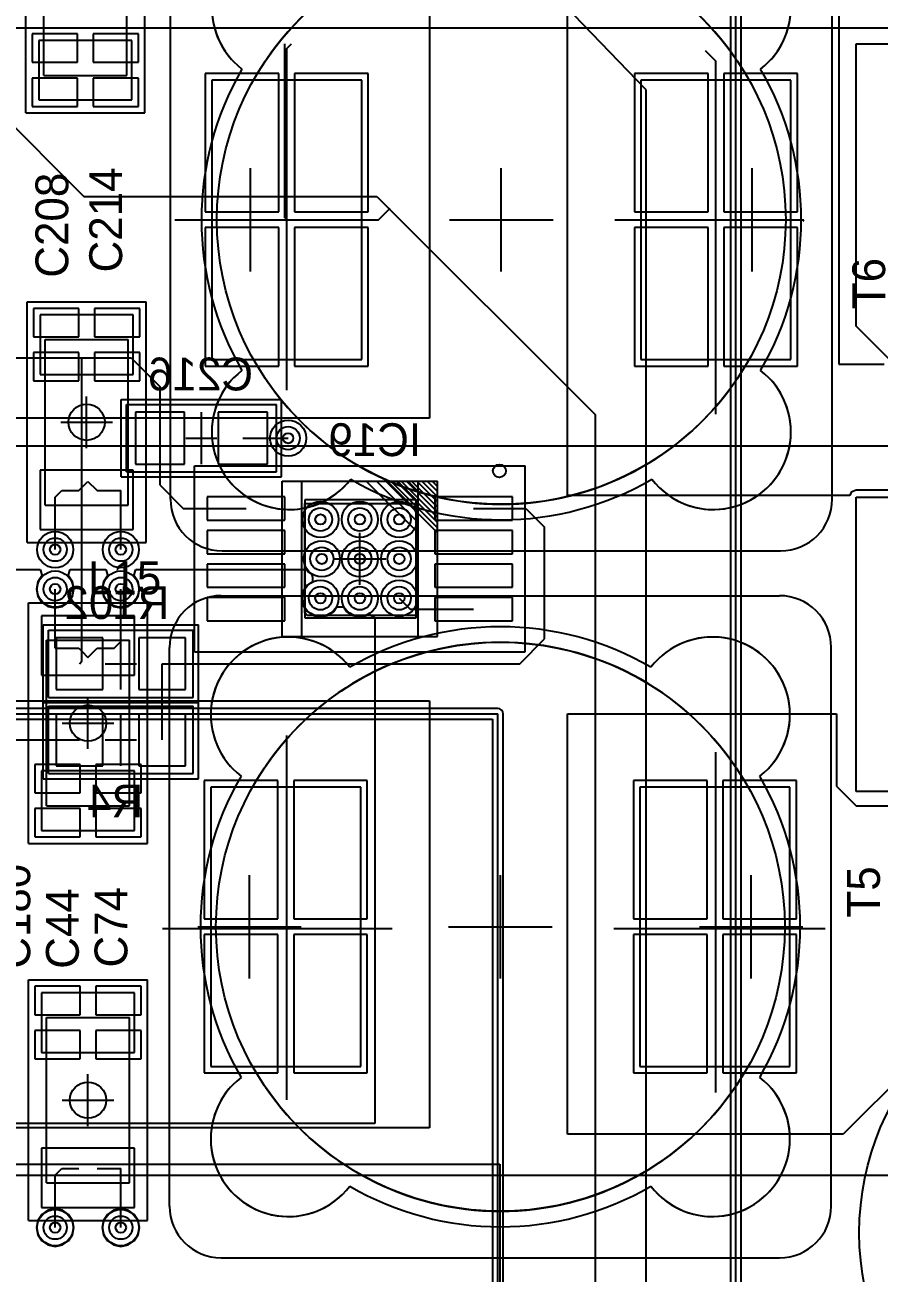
# Model space of a CAD drawing. Extents: x 28 to 300, y 18 to 330.
# Drawn here: x 216.16 to 232.68, y 128.86 to 152.99 of the extents above; entities that cross this region are included whole.
import ezdxf

# ---------------------------------------------------------------- set-up
doc = ezdxf.new("R2010")
doc.units = 0
for name, color, linetype in [('BOTTOMLAYER', 5, 'CONTINUOUS'), ('BOTTOMOVERLAY', 54, 'CONTINUOUS'), ('BOTTOMPASTE', 16, 'CONTINUOUS'), ('BOTTOMSOLDER', 6, 'CONTINUOUS'), ('DRILLDRAWING', 1, 'CONTINUOUS'), ('INTERNALPLANE1', 76, 'CONTINUOUS'), ('MECHANICAL14', 56, 'CONTINUOUS'), ('MECHANICAL15', 56, 'CONTINUOUS'), ('MECHANICAL16', 56, 'CONTINUOUS'), ('MECHANICAL8', 56, 'CONTINUOUS'), ('MIDLAYER1', 16, 'CONTINUOUS'), ('MIDLAYER3', 90, 'CONTINUOUS'), ('MULTILAYER', 9, 'CONTINUOUS'), ('TOPLAYER', 1, 'CONTINUOUS'), ('TOPOVERLAY', 2, 'CONTINUOUS'), ('TOPPASTE', 8, 'CONTINUOUS'), ('TOPSOLDER', 216, 'CONTINUOUS'), ('VIAHOLELAYER', 16, 'CONTINUOUS')]:
    doc.layers.add(name, color=color, linetype=linetype)

msp = doc.modelspace()

# ---------------------------------------------------------------- linework, layer by layer
at = {"layer": 'BOTTOMLAYER'}
for p, q in [((212.25, 154.725), (217.3, 149.675)), ((228.178, 151.732), (225.8, 154.2)), ((228.178, 101.344), (228.178, 151.732)), ((217.3, 149.675), (222.969, 149.675)), ((222.969, 149.675), (227.194, 145.45)), ((212.072, 146.553), (218.216, 146.553)), ((217.263, 140.687), (217.263, 146.544)), ((218.216, 146.553), (218.775, 145.994)), ((218.775, 145), (218.775, 145.994)), ((218.3, 145.5), (218.3, 144.5)), ((219.25, 145.5), (218.3, 145.5)), ((219.25, 144.5), (219.25, 145.5)), ((219.9, 145.5), (219.9, 144.5)), ((220.85, 145.5), (219.9, 145.5)), ((220.85, 144.5), (220.85, 145.5)), ((227.194, 115.845), (227.194, 145.45)), ((218.775, 144.089), (218.775, 145)), ((220.375, 145), (221.251, 145)), ((218.3, 144.5), (219.25, 144.5)), ((219.9, 144.5), (220.85, 144.5)), ((218.775, 144.089), (219.223, 143.642)), ((221.189, 143.867), (219.689, 143.867)), ((219.689, 143.867), (219.689, 143.417)), ((221.189, 143.417), (221.189, 143.867)), ((225.589, 143.867), (224.089, 143.867)), ((224.089, 143.867), (224.089, 143.417)), ((225.589, 143.417), (225.589, 143.867)), ((219.223, 143.642), (220.439, 143.642)), ((221.572, 141.626), (221.572, 143.734)), ((221.572, 143.734), (223.731, 143.734)), ((223.731, 143.734), (223.731, 141.575)), ((224.839, 143.642), (225.852, 143.642)), ((225.852, 143.642), (226.212, 143.281)), ((219.689, 143.417), (221.189, 143.417)), ((224.089, 143.417), (225.589, 143.417)), ((221.189, 143.217), (219.689, 143.217)), ((219.689, 143.217), (219.689, 142.767)), ((221.189, 142.767), (221.189, 143.217)), ((225.589, 143.217), (224.089, 143.217)), ((224.089, 143.217), (224.089, 142.767)), ((225.589, 142.767), (225.589, 143.217)), ((226.212, 141.122), (226.212, 143.281)), ((219.689, 142.767), (221.189, 142.767)), ((224.089, 142.767), (225.589, 142.767)), ((221.189, 142.567), (219.689, 142.567)), ((219.689, 142.567), (219.689, 142.117)), ((221.189, 142.117), (221.189, 142.567)), ((225.589, 142.567), (224.089, 142.567)), ((224.089, 142.567), (224.089, 142.117)), ((225.589, 142.117), (225.589, 142.567)), ((219.689, 142.117), (221.189, 142.117)), ((224.089, 142.117), (225.589, 142.117)), ((221.189, 141.917), (219.689, 141.917)), ((219.689, 141.917), (219.689, 141.467)), ((221.189, 141.467), (221.189, 141.917)), ((223.401, 141.905), (223.614, 141.692)), ((225.589, 141.917), (224.089, 141.917)), ((224.089, 141.917), (224.089, 141.467)), ((225.589, 141.467), (225.589, 141.917)), ((223.614, 141.692), (224.839, 141.692)), ((219.689, 141.467), (221.189, 141.467)), ((221.623, 141.575), (221.572, 141.626)), ((223.731, 141.575), (221.623, 141.575)), ((224.089, 141.467), (225.589, 141.467)), ((217.666, 141.14), (216.766, 141.14)), ((216.766, 141.14), (216.766, 140.14)), ((217.666, 140.14), (217.666, 141.14)), ((219.266, 141.14), (218.366, 141.14)), ((218.366, 141.14), (218.366, 140.14)), ((219.266, 140.14), (219.266, 141.14)), ((225.73, 140.64), (226.212, 141.122)), ((217.216, 140.64), (217.263, 140.687)), ((218.816, 140.64), (225.73, 140.64)), ((218.816, 139.167), (218.816, 140.64)), ((216.766, 140.14), (217.666, 140.14)), ((218.366, 140.14), (219.266, 140.14)), ((217.666, 139.667), (216.766, 139.667)), ((216.766, 139.667), (216.766, 138.667)), ((217.666, 138.667), (217.666, 139.667)), ((219.266, 139.667), (218.366, 139.667)), ((218.366, 139.667), (218.366, 138.667)), ((219.266, 138.667), (219.266, 139.667)), ((212.623, 139.167), (217.216, 139.167)), ((216.766, 138.667), (217.666, 138.667)), ((218.366, 138.667), (219.266, 138.667)), ((209.012, 130.963), (225.348, 130.963)), ((225.348, 130.963), (225.348, 117.679)), ((216.607, 130.073), (216.489, 129.994)), ((216.746, 130.101), (216.607, 130.073)), ((216.885, 130.073), (216.746, 130.101)), ((217.002, 129.994), (216.885, 130.073)), ((217.877, 130.073), (217.759, 129.994)), ((218.016, 130.101), (217.877, 130.073)), ((218.155, 130.073), (218.016, 130.101)), ((218.272, 129.994), (218.155, 130.073)), ((216.411, 129.877), (216.383, 129.738)), ((216.489, 129.994), (216.411, 129.877)), ((217.081, 129.877), (217.002, 129.994)), ((217.108, 129.738), (217.081, 129.877)), ((217.681, 129.877), (217.653, 129.738)), ((217.759, 129.994), (217.681, 129.877)), ((218.351, 129.877), (218.272, 129.994)), ((218.378, 129.738), (218.351, 129.877)), ((216.383, 129.738), (216.411, 129.599)), ((216.411, 129.599), (216.489, 129.482)), ((217.002, 129.482), (217.081, 129.599)), ((217.081, 129.599), (217.108, 129.738)), ((217.653, 129.738), (217.681, 129.599)), ((217.681, 129.599), (217.759, 129.482)), ((218.272, 129.482), (218.351, 129.599)), ((218.351, 129.599), (218.378, 129.738)), ((216.489, 129.482), (216.607, 129.403)), ((216.607, 129.403), (216.746, 129.376)), ((216.746, 129.376), (216.885, 129.403)), ((216.885, 129.403), (217.002, 129.482)), ((217.759, 129.482), (217.877, 129.403)), ((217.877, 129.403), (218.016, 129.376)), ((218.016, 129.376), (218.155, 129.403)), ((218.155, 129.403), (218.272, 129.482))]:
    msp.add_line(p, q, dxfattribs=at)
for centre in [(221.251, 145), (221.877, 143.429), (222.639, 143.429), (223.401, 143.429), (216.746, 142.845), (218.016, 142.845), (221.902, 142.667), (222.639, 142.667), (223.401, 142.667), (216.746, 142.083), (218.016, 142.083), (221.877, 141.905), (222.639, 141.905), (223.401, 141.905), (216.746, 129.738), (218.016, 129.738)]:
    msp.add_circle(centre, 0.225, dxfattribs=at)
at = {"layer": 'BOTTOMOVERLAY'}
for p, q in [((219.575, 144.5), (219.575, 145.5)), ((221.514, 141.167), (221.514, 144.167)), ((221.514, 144.167), (223.764, 144.167)), ((222.764, 144.167), (223.764, 143.167)), ((222.964, 144.167), (223.764, 143.367)), ((223.164, 144.167), (223.764, 143.567)), ((223.364, 144.167), (223.764, 143.767)), ((223.564, 144.167), (223.764, 143.967)), ((223.764, 141.167), (223.764, 144.167)), ((221.514, 141.167), (223.764, 141.167)), ((218.016, 140.14), (218.016, 141.14)), ((218.016, 138.667), (218.016, 139.667))]:
    msp.add_line(p, q, dxfattribs=at)
msp.add_circle((225.339, 144.367), 0.125, dxfattribs=at)
at = {"layer": 'BOTTOMPASTE'}
for p, q in [((218.3, 145.5), (218.3, 144.5)), ((219.25, 145.5), (218.3, 145.5)), ((219.25, 144.5), (219.25, 145.5)), ((219.9, 145.5), (219.9, 144.5)), ((220.85, 145.5), (219.9, 145.5)), ((220.85, 144.5), (220.85, 145.5)), ((218.3, 144.5), (219.25, 144.5)), ((219.9, 144.5), (220.85, 144.5)), ((221.189, 143.867), (219.689, 143.867)), ((219.689, 143.867), (219.689, 143.417)), ((221.189, 143.417), (221.189, 143.867)), ((225.589, 143.867), (224.089, 143.867)), ((224.089, 143.867), (224.089, 143.417)), ((225.589, 143.417), (225.589, 143.867)), ((219.689, 143.417), (221.189, 143.417)), ((224.089, 143.417), (225.589, 143.417)), ((221.189, 143.217), (219.689, 143.217)), ((219.689, 143.217), (219.689, 142.767)), ((221.189, 142.767), (221.189, 143.217)), ((225.589, 143.217), (224.089, 143.217)), ((224.089, 143.217), (224.089, 142.767)), ((225.589, 142.767), (225.589, 143.217)), ((219.689, 142.767), (221.189, 142.767)), ((224.089, 142.767), (225.589, 142.767)), ((221.189, 142.567), (219.689, 142.567)), ((219.689, 142.567), (219.689, 142.117)), ((221.189, 142.117), (221.189, 142.567)), ((225.589, 142.567), (224.089, 142.567)), ((224.089, 142.567), (224.089, 142.117)), ((225.589, 142.117), (225.589, 142.567)), ((219.689, 142.117), (221.189, 142.117)), ((224.089, 142.117), (225.589, 142.117)), ((221.189, 141.917), (219.689, 141.917)), ((219.689, 141.917), (219.689, 141.467)), ((221.189, 141.467), (221.189, 141.917)), ((225.589, 141.917), (224.089, 141.917)), ((224.089, 141.917), (224.089, 141.467)), ((225.589, 141.467), (225.589, 141.917)), ((219.689, 141.467), (221.189, 141.467)), ((224.089, 141.467), (225.589, 141.467)), ((217.666, 141.14), (216.766, 141.14)), ((216.766, 141.14), (216.766, 140.14)), ((217.666, 140.14), (217.666, 141.14)), ((219.266, 141.14), (218.366, 141.14)), ((218.366, 141.14), (218.366, 140.14)), ((219.266, 140.14), (219.266, 141.14)), ((216.766, 140.14), (217.666, 140.14)), ((218.366, 140.14), (219.266, 140.14)), ((217.666, 139.667), (216.766, 139.667)), ((216.766, 139.667), (216.766, 138.667)), ((217.666, 138.667), (217.666, 139.667)), ((219.266, 139.667), (218.366, 139.667)), ((218.366, 139.667), (218.366, 138.667)), ((219.266, 138.667), (219.266, 139.667)), ((216.766, 138.667), (217.666, 138.667)), ((218.366, 138.667), (219.266, 138.667))]:
    msp.add_line(p, q, dxfattribs=at)
at = {"layer": 'BOTTOMSOLDER'}
for p, q in [((218.3, 145.5), (218.3, 144.5)), ((219.25, 145.5), (218.3, 145.5)), ((219.25, 144.5), (219.25, 145.5)), ((219.9, 145.5), (219.9, 144.5)), ((220.85, 145.5), (219.9, 145.5)), ((220.85, 144.5), (220.85, 145.5)), ((218.3, 144.5), (219.25, 144.5)), ((219.9, 144.5), (220.85, 144.5)), ((221.189, 143.867), (219.689, 143.867)), ((219.689, 143.867), (219.689, 143.417)), ((221.189, 143.417), (221.189, 143.867)), ((221.572, 143.81), (221.572, 141.524)), ((223.731, 143.81), (221.572, 143.81)), ((223.731, 141.524), (223.731, 143.81)), ((225.589, 143.867), (224.089, 143.867)), ((224.089, 143.867), (224.089, 143.417)), ((225.589, 143.417), (225.589, 143.867)), ((219.689, 143.417), (221.189, 143.417)), ((224.089, 143.417), (225.589, 143.417)), ((221.189, 143.217), (219.689, 143.217)), ((219.689, 143.217), (219.689, 142.767)), ((221.189, 142.767), (221.189, 143.217)), ((225.589, 143.217), (224.089, 143.217)), ((224.089, 143.217), (224.089, 142.767)), ((225.589, 142.767), (225.589, 143.217)), ((219.689, 142.767), (221.189, 142.767)), ((224.089, 142.767), (225.589, 142.767)), ((221.189, 142.567), (219.689, 142.567)), ((219.689, 142.567), (219.689, 142.117)), ((221.189, 142.117), (221.189, 142.567)), ((225.589, 142.567), (224.089, 142.567)), ((224.089, 142.567), (224.089, 142.117)), ((225.589, 142.117), (225.589, 142.567)), ((219.689, 142.117), (221.189, 142.117)), ((224.089, 142.117), (225.589, 142.117)), ((221.189, 141.917), (219.689, 141.917)), ((219.689, 141.917), (219.689, 141.467)), ((221.189, 141.467), (221.189, 141.917)), ((225.589, 141.917), (224.089, 141.917)), ((224.089, 141.917), (224.089, 141.467)), ((225.589, 141.467), (225.589, 141.917)), ((219.689, 141.467), (221.189, 141.467)), ((221.572, 141.524), (223.731, 141.524)), ((224.089, 141.467), (225.589, 141.467)), ((217.666, 141.14), (216.766, 141.14)), ((216.766, 141.14), (216.766, 140.14)), ((217.666, 140.14), (217.666, 141.14)), ((219.266, 141.14), (218.366, 141.14)), ((218.366, 141.14), (218.366, 140.14)), ((219.266, 140.14), (219.266, 141.14)), ((216.766, 140.14), (217.666, 140.14)), ((218.366, 140.14), (219.266, 140.14)), ((217.666, 139.667), (216.766, 139.667)), ((216.766, 139.667), (216.766, 138.667)), ((217.666, 138.667), (217.666, 139.667)), ((219.266, 139.667), (218.366, 139.667)), ((218.366, 139.667), (218.366, 138.667)), ((219.266, 138.667), (219.266, 139.667)), ((216.766, 138.667), (217.666, 138.667)), ((218.366, 138.667), (219.266, 138.667))]:
    msp.add_line(p, q, dxfattribs=at)
at = {"layer": 'DRILLDRAWING'}
for centre in [(221.251, 145), (221.877, 143.429), (222.639, 143.429), (223.401, 143.429), (216.746, 142.845), (218.016, 142.845), (221.902, 142.667), (222.639, 142.667), (223.401, 142.667), (216.746, 142.083), (218.016, 142.083), (221.877, 141.905), (222.639, 141.905), (223.401, 141.905), (216.746, 129.738), (218.016, 129.738)]:
    msp.add_circle(centre, 0.1, dxfattribs=at)
at = {"layer": 'INTERNALPLANE1'}
for p, q in [((229.912, 102.778), (229.912, 153.7)), ((229.912, 102.778), (229.912, 153.7)), ((230.016, 103.018), (230.016, 153.7)), ((229.808, 153.596), (229.808, 103.018)), ((225.306, 139.773), (208.908, 139.773)), ((225.345, 139.765), (225.306, 139.773)), ((225.379, 139.743), (225.345, 139.765)), ((225.401, 139.709), (225.379, 139.743)), ((225.409, 139.67), (225.401, 139.709)), ((208.821, 139.67), (225.306, 139.67)), ((208.821, 139.566), (225.202, 139.566)), ((225.202, 139.566), (225.202, 128.623)), ((225.306, 139.568), (225.306, 139.67)), ((225.306, 128.367), (225.306, 139.619)), ((225.409, 139.619), (225.409, 139.67)), ((225.409, 128.585), (225.409, 139.619))]:
    msp.add_line(p, q, dxfattribs=at)
for centre in [(221.251, 145), (221.877, 143.429), (222.639, 143.429), (223.401, 143.429), (216.746, 142.845), (218.016, 142.845), (221.902, 142.667), (222.639, 142.667), (223.401, 142.667), (216.746, 142.083), (218.016, 142.083), (221.877, 141.905), (222.639, 141.905), (223.401, 141.905), (216.746, 129.738), (218.016, 129.738)]:
    msp.add_circle(centre, 0.35, dxfattribs=at)
at = {"layer": 'MECHANICAL14'}
for p, q in [((216.53, 152.014), (216.53, 155.214)), ((218.13, 152.014), (218.13, 155.214)), ((218.975, 143.822), (218.975, 154.622)), ((231.775, 143.822), (231.775, 154.622)), ((216.53, 152.014), (218.13, 152.014)), ((216.555, 146.908), (218.155, 146.908)), ((216.555, 143.708), (216.555, 146.908)), ((218.155, 143.708), (218.155, 146.908)), ((218.125, 144.35), (218.125, 145.65)), ((218.125, 145.65), (221.025, 145.65)), ((221.025, 144.35), (221.025, 145.65)), ((218.125, 144.35), (221.025, 144.35)), ((221.139, 141.167), (221.139, 144.167)), ((221.139, 144.167), (224.139, 144.167)), ((223.139, 144.167), (224.139, 143.167)), ((223.239, 144.167), (224.139, 143.267)), ((223.339, 144.167), (224.139, 143.367)), ((223.439, 144.167), (224.139, 143.467)), ((223.539, 144.167), (224.139, 143.567)), ((223.639, 144.167), (224.139, 143.667)), ((223.739, 144.167), (224.139, 143.767)), ((223.839, 144.167), (224.139, 143.867)), ((223.939, 144.167), (224.139, 143.967)), ((224.039, 144.167), (224.139, 144.067)), ((224.139, 141.167), (224.139, 144.167)), ((216.555, 143.708), (218.155, 143.708)), ((219.975, 142.822), (230.775, 142.822)), ((219.956, 141.955), (230.756, 141.955)), ((216.616, 141.29), (219.416, 141.29)), ((216.616, 139.99), (216.616, 141.29)), ((219.416, 139.99), (219.416, 141.29)), ((221.139, 141.167), (224.139, 141.167)), ((216.581, 141.092), (218.181, 141.092)), ((216.581, 137.892), (216.581, 141.092)), ((218.181, 137.892), (218.181, 141.092)), ((218.956, 130.155), (218.956, 140.955)), ((231.756, 130.155), (231.756, 140.955)), ((216.616, 139.99), (219.416, 139.99)), ((216.616, 138.517), (216.616, 139.817)), ((216.616, 139.817), (219.416, 139.817)), ((219.416, 138.517), (219.416, 139.817)), ((216.616, 138.517), (219.416, 138.517)), ((216.581, 137.892), (218.181, 137.892)), ((216.581, 133.802), (218.181, 133.802)), ((216.581, 130.602), (216.581, 133.802)), ((218.181, 130.602), (218.181, 133.802)), ((216.581, 130.602), (218.181, 130.602)), ((219.956, 129.155), (230.756, 129.155))]:
    msp.add_line(p, q, dxfattribs=at)
for centre, radius in [((225.375, 149.222), 5.5), ((225.356, 135.555), 5.5), ((237.548, 129.637), 5.25)]:
    msp.add_circle(centre, radius, dxfattribs=at)
for centre, radius, start, end in [((221.274, 153.324), 1.5, 37.5703, 232.4297), ((229.476, 153.324), 1.5, 307.5703, 142.4297), ((225.375, 149.222), 5.8, 149.8595, 210.1405), ((225.375, 149.222), 5.8, 329.8595, 30.1405), ((221.274, 145.121), 1.5, 127.5703, 322.4297), ((229.476, 145.121), 1.5, 217.5703, 52.4297), ((225.375, 149.222), 5.8, 239.8595, 300.1405), ((219.975, 143.822), 1, 180, 270), ((230.775, 143.822), 1, 270, 360), ((219.956, 140.955), 1, 90, 180), ((230.756, 140.955), 1, 0, 90), ((221.255, 139.656), 1.5, 37.5703, 232.4297), ((225.356, 135.555), 5.8, 59.8595, 120.1405), ((229.458, 139.656), 1.5, 307.5703, 142.4297), ((225.356, 135.555), 5.8, 149.8595, 210.1405), ((225.356, 135.555), 5.8, 329.8595, 30.1405), ((221.255, 131.453), 1.5, 127.5703, 322.4297), ((229.458, 131.453), 1.5, 217.5703, 52.4297), ((225.356, 135.555), 5.8, 239.8595, 300.1405), ((219.956, 130.155), 1, 180, 270), ((230.756, 130.155), 1, 270, 360)]:
    msp.add_arc(centre, radius, start, end, dxfattribs=at)
at = {"layer": 'MECHANICAL15'}
for p, q in [((216.18, 151.289), (216.18, 155.939)), ((218.48, 151.289), (218.48, 155.939)), ((216.18, 151.289), (218.48, 151.289)), ((216.205, 147.633), (218.505, 147.633)), ((216.205, 142.983), (216.205, 147.633)), ((218.505, 142.983), (218.505, 147.633)), ((217.355, 144.808), (217.355, 145.808)), ((218.025, 145.75), (221.125, 145.75)), ((218.025, 144.25), (218.025, 145.75)), ((221.125, 144.25), (221.125, 145.75)), ((216.855, 145.308), (217.855, 145.308)), ((219.575, 144.7), (219.575, 145.3)), ((219.275, 145), (219.875, 145)), ((219.439, 144.467), (225.839, 144.467)), ((219.439, 140.867), (219.439, 144.467)), ((225.839, 140.867), (225.839, 144.467)), ((218.025, 144.25), (221.125, 144.25)), ((222.639, 142.167), (222.639, 143.167)), ((216.205, 142.983), (218.505, 142.983)), ((222.139, 142.667), (223.139, 142.667)), ((216.231, 141.817), (218.531, 141.817)), ((216.231, 137.167), (216.231, 141.817)), ((218.531, 137.167), (218.531, 141.817)), ((216.516, 141.39), (219.516, 141.39)), ((216.516, 139.89), (216.516, 141.39)), ((219.516, 139.89), (219.516, 141.39)), ((218.016, 140.34), (218.016, 140.94)), ((219.439, 140.867), (225.839, 140.867)), ((217.716, 140.64), (218.316, 140.64)), ((217.381, 138.992), (217.381, 139.992)), ((216.516, 138.417), (216.516, 139.917)), ((216.516, 139.917), (219.516, 139.917)), ((216.516, 139.89), (219.516, 139.89)), ((219.516, 138.417), (219.516, 139.917)), ((216.881, 139.492), (217.881, 139.492)), ((218.016, 138.867), (218.016, 139.467)), ((217.716, 139.167), (218.316, 139.167)), ((216.516, 138.417), (219.516, 138.417)), ((216.231, 137.167), (218.531, 137.167))]:
    msp.add_line(p, q, dxfattribs=at)
for centre in [(217.355, 145.308), (217.381, 139.492)]:
    msp.add_circle(centre, 0.35, dxfattribs=at)
at = {"layer": 'MECHANICAL16'}
for p, q in [((216.231, 134.527), (218.531, 134.527)), ((216.231, 129.877), (216.231, 134.527)), ((218.531, 129.877), (218.531, 134.527)), ((217.381, 131.702), (217.381, 132.702)), ((216.881, 132.202), (217.881, 132.202)), ((216.231, 129.877), (218.531, 129.877))]:
    msp.add_line(p, q, dxfattribs=at)
msp.add_circle((217.381, 132.202), 0.35, dxfattribs=at)
at = {"layer": 'MECHANICAL8'}
for p, q in [((220.525, 149.222), (220.525, 150.222)), ((225.375, 149.222), (225.375, 150.222)), ((230.225, 149.222), (230.225, 150.222)), ((219.525, 149.222), (220.525, 149.222)), ((220.525, 149.222), (221.525, 149.222)), ((220.525, 148.222), (220.525, 149.222)), ((224.375, 149.222), (225.375, 149.222)), ((225.375, 149.222), (226.375, 149.222)), ((225.375, 148.222), (225.375, 149.222)), ((229.225, 149.222), (230.225, 149.222)), ((230.225, 149.222), (231.225, 149.222)), ((230.225, 148.222), (230.225, 149.222)), ((160.025, 144.85), (238.77, 144.85)), ((220.506, 135.555), (220.506, 136.555)), ((225.356, 135.555), (225.356, 136.555)), ((230.206, 135.555), (230.206, 136.555)), ((219.506, 135.555), (220.506, 135.555)), ((220.506, 134.555), (220.506, 135.555)), ((220.506, 135.555), (221.506, 135.555)), ((224.356, 135.555), (225.356, 135.555)), ((225.356, 134.555), (225.356, 135.555)), ((225.356, 135.555), (226.356, 135.555)), ((229.206, 135.555), (230.206, 135.555)), ((230.206, 134.555), (230.206, 135.555)), ((230.206, 135.555), (231.206, 135.555))]:
    msp.add_line(p, q, dxfattribs=at)
at = {"layer": 'MIDLAYER1'}
for centre in [(221.251, 145), (221.877, 143.429), (222.639, 143.429), (223.401, 143.429), (216.746, 142.845), (218.016, 142.845), (221.902, 142.667), (222.639, 142.667), (223.401, 142.667), (216.746, 142.083), (218.016, 142.083), (221.877, 141.905), (222.639, 141.905), (223.401, 141.905), (216.746, 129.738), (218.016, 129.738)]:
    msp.add_circle(centre, 0.225, dxfattribs=at)
at = {"layer": 'MIDLAYER3'}
for p, q in [((212.931, 152.933), (241.198, 152.933)), ((215.891, 142.464), (216.457, 142.464)), ((216.457, 142.464), (216.494, 142.342)), ((216.998, 142.342), (217.034, 142.464)), ((217.034, 142.464), (217.727, 142.464)), ((217.727, 142.464), (217.764, 142.342)), ((218.268, 142.342), (218.304, 142.464)), ((218.304, 142.464), (221.61, 142.464)), ((221.61, 142.464), (221.646, 142.41)), ((221.646, 142.41), (221.713, 142.365)), ((221.713, 142.365), (221.724, 142.307)), ((216.411, 142.221), (216.383, 142.083)), ((216.489, 142.339), (216.411, 142.221)), ((216.494, 142.342), (216.489, 142.339)), ((217.002, 142.339), (216.998, 142.342)), ((217.081, 142.221), (217.002, 142.339)), ((217.108, 142.083), (217.081, 142.221)), ((217.681, 142.221), (217.653, 142.083)), ((217.759, 142.339), (217.681, 142.221)), ((217.764, 142.342), (217.759, 142.339)), ((218.272, 142.339), (218.268, 142.342)), ((218.351, 142.221), (218.272, 142.339)), ((218.378, 142.083), (218.351, 142.221)), ((221.62, 142.161), (221.542, 142.043)), ((221.724, 142.231), (221.62, 142.161)), ((221.724, 142.307), (221.724, 142.231)), ((216.383, 142.083), (216.411, 141.944)), ((216.411, 141.944), (216.489, 141.826)), ((217.002, 141.826), (217.081, 141.944)), ((217.081, 141.944), (217.108, 142.083)), ((217.653, 142.083), (217.681, 141.944)), ((217.681, 141.944), (217.759, 141.826)), ((218.272, 141.826), (218.351, 141.944)), ((218.351, 141.944), (218.378, 142.083)), ((221.542, 142.043), (221.514, 141.905)), ((221.514, 141.905), (221.542, 141.766)), ((216.489, 141.826), (216.607, 141.748)), ((216.607, 141.748), (216.746, 141.72)), ((216.746, 141.72), (216.885, 141.748)), ((216.885, 141.748), (217.002, 141.826)), ((217.759, 141.826), (217.877, 141.748)), ((217.877, 141.748), (218.016, 141.72)), ((218.016, 141.72), (218.155, 141.748)), ((218.155, 141.748), (218.272, 141.826)), ((221.542, 141.766), (221.62, 141.648)), ((221.62, 141.648), (221.738, 141.57)), ((222.015, 141.57), (222.133, 141.648)), ((222.133, 141.648), (222.194, 141.74)), ((222.194, 141.74), (222.321, 141.74)), ((222.321, 141.74), (222.382, 141.648)), ((222.382, 141.648), (222.5, 141.57)), ((221.738, 141.57), (221.877, 141.542)), ((221.877, 141.542), (222.015, 141.57)), ((222.5, 141.57), (222.639, 141.542)), ((222.639, 141.542), (222.777, 141.57)), ((222.777, 141.57), (222.815, 141.595)), ((222.815, 141.595), (222.927, 141.535)), ((222.927, 141.535), (222.927, 131.75)), ((222.927, 131.75), (206.442, 131.75)), ((210.675, 130.754), (239.365, 130.754))]:
    msp.add_line(p, q, dxfattribs=at)
for centre in [(221.251, 145), (221.877, 143.429), (222.639, 143.429), (223.401, 143.429), (216.746, 142.845), (218.016, 142.845), (221.902, 142.667), (222.639, 142.667), (223.401, 142.667), (216.746, 142.083), (218.016, 142.083), (221.877, 141.905), (222.639, 141.905), (223.401, 141.905), (216.746, 129.738), (218.016, 129.738)]:
    msp.add_circle(centre, 0.225, dxfattribs=at)
at = {"layer": 'MULTILAYER'}
for centre in [(221.251, 145), (221.877, 143.429), (222.639, 143.429), (223.401, 143.429), (216.746, 142.845), (218.016, 142.845), (221.902, 142.667), (222.639, 142.667), (223.401, 142.667), (216.746, 142.083), (218.016, 142.083), (221.877, 141.905), (222.639, 141.905), (223.401, 141.905), (216.746, 129.738), (218.016, 129.738)]:
    msp.add_circle(centre, 0.225, dxfattribs=at)
at = {"layer": 'TOPLAYER'}
for p, q in [((223.985, 153.64), (223.985, 145.385)), ((226.652, 143.891), (226.652, 153.259)), ((231.902, 153.259), (231.902, 146.431)), ((217.178, 152.816), (216.303, 152.816)), ((216.303, 152.816), (216.303, 152.267)), ((217.178, 152.267), (217.178, 152.816)), ((218.357, 152.816), (217.482, 152.816)), ((217.482, 152.816), (217.482, 152.267)), ((218.357, 152.267), (218.357, 152.816)), ((216.43, 152.689), (216.43, 151.539)), ((218.23, 152.689), (216.43, 152.689)), ((218.23, 151.539), (218.23, 152.689)), ((221.191, 149.257), (221.191, 152.624)), ((221.225, 152.531), (221.318, 152.624)), ((221.225, 149.222), (221.225, 152.531)), ((229.319, 152.497), (229.525, 152.29)), ((232.24, 147.163), (232.24, 152.624)), ((232.24, 152.624), (237.574, 152.624)), ((216.303, 152.267), (217.178, 152.267)), ((217.482, 152.267), (218.357, 152.267)), ((229.525, 149.222), (229.525, 152.29)), ((221.073, 152.049), (219.648, 152.049)), ((219.648, 152.049), (219.648, 149.375)), ((221.073, 149.375), (221.073, 152.049)), ((222.802, 152.049), (221.378, 152.049)), ((221.378, 152.049), (221.378, 149.375)), ((222.802, 149.375), (222.802, 152.049)), ((229.373, 152.049), (227.948, 152.049)), ((227.948, 152.049), (227.948, 149.375)), ((229.373, 149.375), (229.373, 152.049)), ((231.102, 152.049), (229.678, 152.049)), ((229.678, 152.049), (229.678, 149.375)), ((231.102, 149.375), (231.102, 152.049)), ((217.178, 151.962), (216.303, 151.962)), ((216.303, 151.962), (216.303, 151.412)), ((217.178, 151.412), (217.178, 151.962)), ((218.357, 151.962), (217.482, 151.962)), ((217.482, 151.962), (217.482, 151.412)), ((218.357, 151.412), (218.357, 151.962)), ((222.675, 151.922), (219.775, 151.922)), ((219.775, 151.922), (219.775, 146.522)), ((222.675, 146.522), (222.675, 151.922)), ((230.975, 151.922), (228.075, 151.922)), ((228.075, 151.922), (228.075, 146.522)), ((230.975, 146.522), (230.975, 151.922)), ((216.43, 151.539), (218.23, 151.539)), ((216.303, 151.412), (217.178, 151.412)), ((217.482, 151.412), (218.357, 151.412)), ((219.648, 149.375), (221.073, 149.375)), ((221.378, 149.375), (222.802, 149.375)), ((222.997, 149.222), (223.223, 149.449)), ((227.948, 149.375), (229.373, 149.375)), ((229.678, 149.375), (231.102, 149.375)), ((219.06, 149.222), (221.225, 149.222)), ((221.191, 149.257), (221.225, 149.222)), ((221.225, 145.927), (221.225, 149.222)), ((221.225, 149.222), (222.997, 149.222)), ((227.569, 149.222), (229.525, 149.222)), ((229.525, 149.222), (231.196, 149.222)), ((229.525, 145.464), (229.525, 149.222)), ((231.196, 149.222), (231.224, 149.195)), ((221.073, 149.07), (219.648, 149.07)), ((219.648, 149.07), (219.648, 146.395)), ((221.073, 146.395), (221.073, 149.07)), ((222.802, 149.07), (221.378, 149.07)), ((221.378, 149.07), (221.378, 146.395)), ((222.802, 146.395), (222.802, 149.07)), ((229.373, 149.07), (227.948, 149.07)), ((227.948, 149.07), (227.948, 146.395)), ((229.373, 146.395), (229.373, 149.07)), ((231.102, 149.07), (229.678, 149.07)), ((229.678, 149.07), (229.678, 146.395)), ((231.102, 146.395), (231.102, 149.07)), ((217.203, 147.51), (216.328, 147.51)), ((216.328, 147.51), (216.328, 146.961)), ((217.203, 146.961), (217.203, 147.51)), ((218.382, 147.51), (217.508, 147.51)), ((217.508, 147.51), (217.508, 146.961)), ((218.382, 146.961), (218.382, 147.51)), ((218.255, 147.383), (216.455, 147.383)), ((216.455, 147.383), (216.455, 146.233)), ((218.255, 146.233), (218.255, 147.383)), ((216.328, 146.961), (217.203, 146.961)), ((217.508, 146.961), (218.382, 146.961)), ((233.002, 146.401), (232.24, 147.163)), ((217.203, 146.656), (216.328, 146.656)), ((216.328, 146.656), (216.328, 146.106)), ((217.203, 146.106), (217.203, 146.656)), ((218.382, 146.656), (217.508, 146.656)), ((217.508, 146.656), (217.508, 146.106)), ((218.382, 146.106), (218.382, 146.656)), ((219.775, 146.522), (222.675, 146.522)), ((228.075, 146.522), (230.975, 146.522)), ((216.455, 146.233), (218.255, 146.233)), ((219.648, 146.395), (221.073, 146.395)), ((221.378, 146.395), (222.802, 146.395)), ((227.948, 146.395), (229.373, 146.395)), ((229.678, 146.395), (231.102, 146.395)), ((231.902, 146.431), (232.777, 146.431)), ((216.328, 146.106), (217.203, 146.106)), ((217.508, 146.106), (218.382, 146.106)), ((223.985, 145.385), (213.698, 145.385)), ((218.255, 144.383), (216.455, 144.383)), ((216.455, 144.383), (216.455, 143.233)), ((218.255, 143.233), (218.255, 144.383)), ((217.204, 143.988), (217.381, 144.164)), ((217.381, 144.164), (217.546, 143.999)), ((216.746, 143.861), (216.873, 143.988)), ((216.746, 143.808), (216.746, 143.861)), ((216.746, 142.845), (216.746, 143.808)), ((216.873, 143.988), (217.204, 143.988)), ((217.546, 143.999), (217.557, 143.988)), ((217.557, 143.988), (218.016, 143.988)), ((218.016, 143.808), (218.016, 143.988)), ((218.016, 142.845), (218.016, 143.808)), ((232.115, 143.891), (226.652, 143.891)), ((232.143, 143.958), (232.115, 143.891)), ((232.24, 143.998), (232.143, 143.958)), ((236.073, 143.998), (232.24, 143.998)), ((232.24, 138.171), (232.24, 143.861)), ((232.24, 143.861), (237.022, 143.861)), ((216.455, 143.233), (218.255, 143.233)), ((216.746, 140.992), (216.746, 142.083)), ((218.016, 141.067), (218.016, 142.083)), ((216.481, 141.567), (216.481, 140.417)), ((218.281, 141.567), (216.481, 141.567)), ((218.281, 140.417), (218.281, 141.567)), ((216.746, 140.94), (216.746, 140.992)), ((216.746, 140.94), (217.204, 140.94)), ((217.204, 140.94), (217.267, 140.877)), ((217.495, 140.877), (217.557, 140.94)), ((217.557, 140.94), (217.889, 140.94)), ((217.889, 140.94), (218.016, 141.067)), ((217.267, 140.877), (217.381, 140.763)), ((217.381, 140.763), (217.495, 140.877)), ((216.481, 140.417), (218.281, 140.417)), ((213.698, 139.924), (223.985, 139.924)), ((223.985, 139.924), (223.985, 131.669)), ((226.652, 131.542), (226.652, 139.67)), ((226.652, 139.67), (231.859, 139.67)), ((231.859, 139.67), (231.859, 138.273)), ((221.225, 135.555), (221.225, 139.254)), ((229.525, 135.555), (229.525, 138.93)), ((217.228, 138.694), (216.354, 138.694)), ((216.354, 138.694), (216.354, 138.144)), ((216.481, 138.567), (216.481, 137.417)), ((218.281, 138.567), (216.481, 138.567)), ((217.228, 138.144), (217.228, 138.694)), ((218.408, 138.694), (217.533, 138.694)), ((217.533, 138.694), (217.533, 138.144)), ((218.281, 137.417), (218.281, 138.567)), ((218.408, 138.144), (218.408, 138.694)), ((221.054, 138.382), (219.629, 138.382)), ((219.629, 138.382), (219.629, 135.707)), ((222.656, 138.255), (219.756, 138.255)), ((219.756, 138.255), (219.756, 132.855)), ((221.054, 135.707), (221.054, 138.382)), ((222.783, 138.382), (221.359, 138.382)), ((221.359, 138.382), (221.359, 135.707)), ((222.656, 132.855), (222.656, 138.255)), ((222.783, 135.707), (222.783, 138.382)), ((229.354, 138.382), (227.929, 138.382)), ((227.929, 138.382), (227.929, 135.707)), ((230.956, 138.255), (228.056, 138.255)), ((228.056, 138.255), (228.056, 132.855)), ((229.354, 135.707), (229.354, 138.382)), ((231.083, 138.382), (229.659, 138.382)), ((229.659, 138.382), (229.659, 135.707)), ((230.956, 132.855), (230.956, 138.255)), ((231.083, 135.707), (231.083, 138.382)), ((231.859, 138.273), (232.24, 137.892)), ((216.354, 138.144), (217.228, 138.144)), ((217.533, 138.144), (218.408, 138.144)), ((233.123, 138.171), (232.24, 138.171)), ((217.228, 137.839), (216.354, 137.839)), ((216.354, 137.839), (216.354, 137.29)), ((217.228, 137.29), (217.228, 137.839)), ((218.408, 137.839), (217.533, 137.839)), ((217.533, 137.839), (217.533, 137.29)), ((218.408, 137.29), (218.408, 137.839)), ((238.336, 137.892), (231.986, 131.542)), ((232.24, 137.892), (236.431, 137.892)), ((216.354, 137.29), (217.228, 137.29)), ((216.481, 137.417), (218.281, 137.417)), ((217.533, 137.29), (218.408, 137.29)), ((219.629, 135.707), (221.054, 135.707)), ((221.359, 135.707), (222.783, 135.707)), ((227.929, 135.707), (229.354, 135.707)), ((229.659, 135.707), (231.083, 135.707)), ((218.822, 135.522), (221.206, 135.522)), ((221.054, 135.402), (219.629, 135.402)), ((219.629, 135.402), (219.629, 132.728)), ((221.054, 132.728), (221.054, 135.402)), ((221.206, 135.522), (221.225, 135.522)), ((221.225, 135.522), (221.225, 135.555)), ((221.225, 132.211), (221.225, 135.522)), ((221.225, 135.522), (223.267, 135.522)), ((222.783, 135.402), (221.359, 135.402)), ((221.359, 135.402), (221.359, 132.728)), ((222.783, 132.728), (222.783, 135.402)), ((227.548, 135.522), (229.506, 135.522)), ((229.354, 135.402), (227.929, 135.402)), ((227.929, 135.402), (227.929, 132.728)), ((229.354, 132.728), (229.354, 135.402)), ((229.506, 135.522), (229.525, 135.522)), ((229.525, 135.522), (229.525, 135.555)), ((229.525, 132.351), (229.525, 135.522)), ((229.525, 135.522), (231.637, 135.522)), ((231.083, 135.402), (229.659, 135.402)), ((229.659, 135.402), (229.659, 132.728)), ((231.083, 132.728), (231.083, 135.402)), ((217.228, 134.404), (216.354, 134.404)), ((216.354, 134.404), (216.354, 133.854)), ((217.228, 133.854), (217.228, 134.404)), ((218.408, 134.404), (217.533, 134.404)), ((217.533, 134.404), (217.533, 133.854)), ((218.408, 133.854), (218.408, 134.404)), ((218.281, 134.277), (216.481, 134.277)), ((216.481, 134.277), (216.481, 133.127)), ((218.281, 133.127), (218.281, 134.277)), ((216.354, 133.854), (217.228, 133.854)), ((217.533, 133.854), (218.408, 133.854)), ((217.228, 133.55), (216.354, 133.55)), ((216.354, 133.55), (216.354, 133)), ((217.228, 133), (217.228, 133.55)), ((218.408, 133.55), (217.533, 133.55)), ((217.533, 133.55), (217.533, 133)), ((218.408, 133), (218.408, 133.55)), ((216.354, 133), (217.228, 133)), ((216.481, 133.127), (218.281, 133.127)), ((217.533, 133), (218.408, 133)), ((219.629, 132.728), (221.054, 132.728)), ((219.756, 132.855), (222.656, 132.855)), ((221.359, 132.728), (222.783, 132.728)), ((227.929, 132.728), (229.354, 132.728)), ((228.056, 132.855), (230.956, 132.855)), ((229.659, 132.728), (231.083, 132.728)), ((223.985, 131.669), (213.698, 131.669)), ((231.986, 131.542), (226.652, 131.542)), ((218.281, 131.277), (216.481, 131.277)), ((216.481, 131.277), (216.481, 130.127)), ((218.281, 130.127), (218.281, 131.277)), ((216.746, 130.754), (216.873, 130.881)), ((216.873, 130.881), (217.204, 130.881)), ((217.557, 130.881), (218.016, 130.881)), ((218.016, 130.702), (218.016, 130.881)), ((216.746, 130.702), (216.746, 130.754)), ((216.746, 129.738), (216.746, 130.702)), ((218.016, 129.738), (218.016, 130.702)), ((216.481, 130.127), (218.281, 130.127))]:
    msp.add_line(p, q, dxfattribs=at)
for centre in [(221.251, 145), (221.877, 143.429), (222.639, 143.429), (223.401, 143.429), (216.746, 142.845), (218.016, 142.845), (221.902, 142.667), (222.639, 142.667), (223.401, 142.667), (216.746, 142.083), (218.016, 142.083), (221.877, 141.905), (222.639, 141.905), (223.401, 141.905), (216.746, 129.738), (218.016, 129.738)]:
    msp.add_circle(centre, 0.225, dxfattribs=at)
at = {"layer": 'TOPOVERLAY'}
for p, q in [((218.975, 152.322), (218.975, 154.622)), ((231.775, 152.322), (231.775, 154.622)), ((218.975, 143.822), (218.975, 146.122)), ((231.775, 143.822), (231.775, 146.122)), ((216.555, 144.758), (216.555, 145.858)), ((218.155, 144.758), (218.155, 145.858)), ((219.975, 142.822), (230.775, 142.822)), ((219.956, 141.955), (230.756, 141.955)), ((218.956, 138.655), (218.956, 140.955)), ((231.756, 138.655), (231.756, 140.955)), ((216.581, 138.942), (216.581, 140.042)), ((218.181, 138.942), (218.181, 140.042)), ((216.581, 131.652), (216.581, 132.752)), ((218.181, 131.652), (218.181, 132.752)), ((218.956, 130.155), (218.956, 132.455)), ((231.756, 130.155), (231.756, 132.455)), ((219.956, 129.155), (230.756, 129.155))]:
    msp.add_line(p, q, dxfattribs=at)
msp.add_circle((237.548, 129.637), 5.25, dxfattribs=at)
for centre, radius, start, end in [((221.274, 153.324), 1.5, 37.5703, 221.8728), ((225.375, 149.222), 5.5, 34.3077, 145.6923), ((229.476, 153.324), 1.5, 318.1272, 142.4297), ((221.274, 145.121), 1.5, 138.1272, 322.4297), ((225.375, 149.222), 5.5, 214.3077, 325.6923), ((229.476, 145.121), 1.5, 217.5703, 41.8728), ((225.375, 149.222), 5.8, 239.8595, 300.1405), ((219.975, 143.822), 1, 180, 270), ((230.775, 143.822), 1, 270, 360), ((219.956, 140.955), 1, 90, 180), ((230.756, 140.955), 1, 0, 90), ((221.255, 139.656), 1.5, 37.5703, 221.8728), ((225.356, 135.555), 5.8, 59.8595, 120.1405), ((229.458, 139.656), 1.5, 318.1272, 142.4297), ((225.356, 135.555), 5.5, 34.3077, 145.6923), ((221.255, 131.453), 1.5, 138.1272, 322.4297), ((225.356, 135.555), 5.5, 214.3077, 325.6923), ((229.458, 131.453), 1.5, 217.5703, 41.8728), ((225.356, 135.555), 5.8, 239.8595, 300.1405), ((219.956, 130.155), 1, 180, 270), ((230.756, 130.155), 1, 270, 360)]:
    msp.add_arc(centre, radius, start, end, dxfattribs=at)
at = {"layer": 'TOPPASTE'}
for p, q in [((216.43, 152.689), (216.43, 151.539)), ((218.23, 152.689), (216.43, 152.689)), ((218.23, 151.539), (218.23, 152.689)), ((222.675, 151.922), (219.775, 151.922)), ((219.775, 151.922), (219.775, 146.522)), ((222.675, 146.522), (222.675, 151.922)), ((230.975, 151.922), (228.075, 151.922)), ((228.075, 151.922), (228.075, 146.522)), ((230.975, 146.522), (230.975, 151.922)), ((216.43, 151.539), (218.23, 151.539)), ((218.255, 147.383), (216.455, 147.383)), ((216.455, 147.383), (216.455, 146.233)), ((218.255, 146.233), (218.255, 147.383)), ((219.775, 146.522), (222.675, 146.522)), ((228.075, 146.522), (230.975, 146.522)), ((216.455, 146.233), (218.255, 146.233)), ((218.255, 144.383), (216.455, 144.383)), ((216.455, 144.383), (216.455, 143.233)), ((218.255, 143.233), (218.255, 144.383)), ((216.455, 143.233), (218.255, 143.233)), ((216.481, 141.567), (216.481, 140.417)), ((218.281, 141.567), (216.481, 141.567)), ((218.281, 140.417), (218.281, 141.567)), ((216.481, 140.417), (218.281, 140.417)), ((216.481, 138.567), (216.481, 137.417)), ((218.281, 138.567), (216.481, 138.567)), ((218.281, 137.417), (218.281, 138.567)), ((222.656, 138.255), (219.756, 138.255)), ((219.756, 138.255), (219.756, 132.855)), ((222.656, 132.855), (222.656, 138.255)), ((230.956, 138.255), (228.056, 138.255)), ((228.056, 138.255), (228.056, 132.855)), ((230.956, 132.855), (230.956, 138.255)), ((216.481, 137.417), (218.281, 137.417)), ((218.281, 134.277), (216.481, 134.277)), ((216.481, 134.277), (216.481, 133.127)), ((218.281, 133.127), (218.281, 134.277)), ((216.481, 133.127), (218.281, 133.127)), ((219.756, 132.855), (222.656, 132.855)), ((228.056, 132.855), (230.956, 132.855)), ((218.281, 131.277), (216.481, 131.277)), ((216.481, 131.277), (216.481, 130.127)), ((218.281, 130.127), (218.281, 131.277)), ((216.481, 130.127), (218.281, 130.127))]:
    msp.add_line(p, q, dxfattribs=at)
at = {"layer": 'TOPSOLDER'}
for p, q in [((216.43, 152.689), (216.43, 151.539)), ((218.23, 152.689), (216.43, 152.689)), ((218.23, 151.539), (218.23, 152.689)), ((222.675, 151.922), (219.775, 151.922)), ((219.775, 151.922), (219.775, 146.522)), ((222.675, 146.522), (222.675, 151.922)), ((230.975, 151.922), (228.075, 151.922)), ((228.075, 151.922), (228.075, 146.522)), ((230.975, 146.522), (230.975, 151.922)), ((216.43, 151.539), (218.23, 151.539)), ((218.255, 147.383), (216.455, 147.383)), ((216.455, 147.383), (216.455, 146.233)), ((218.255, 146.233), (218.255, 147.383)), ((219.775, 146.522), (222.675, 146.522)), ((228.075, 146.522), (230.975, 146.522)), ((216.455, 146.233), (218.255, 146.233)), ((218.255, 144.383), (216.455, 144.383)), ((216.455, 144.383), (216.455, 143.233)), ((218.255, 143.233), (218.255, 144.383)), ((216.455, 143.233), (218.255, 143.233)), ((216.481, 141.567), (216.481, 140.417)), ((218.281, 141.567), (216.481, 141.567)), ((218.281, 140.417), (218.281, 141.567)), ((216.481, 140.417), (218.281, 140.417)), ((216.481, 138.567), (216.481, 137.417)), ((218.281, 138.567), (216.481, 138.567)), ((218.281, 137.417), (218.281, 138.567)), ((222.656, 138.255), (219.756, 138.255)), ((219.756, 138.255), (219.756, 132.855)), ((222.656, 132.855), (222.656, 138.255)), ((230.956, 138.255), (228.056, 138.255)), ((228.056, 138.255), (228.056, 132.855)), ((230.956, 132.855), (230.956, 138.255)), ((216.481, 137.417), (218.281, 137.417)), ((218.281, 134.277), (216.481, 134.277)), ((216.481, 134.277), (216.481, 133.127)), ((218.281, 133.127), (218.281, 134.277)), ((216.481, 133.127), (218.281, 133.127)), ((219.756, 132.855), (222.656, 132.855)), ((228.056, 132.855), (230.956, 132.855)), ((218.281, 131.277), (216.481, 131.277)), ((216.481, 131.277), (216.481, 130.127)), ((218.281, 130.127), (218.281, 131.277)), ((216.481, 130.127), (218.281, 130.127))]:
    msp.add_line(p, q, dxfattribs=at)
at = {"layer": 'VIAHOLELAYER'}
for centre in [(221.251, 145), (221.877, 143.429), (222.639, 143.429), (223.401, 143.429), (216.746, 142.845), (218.016, 142.845), (221.902, 142.667), (222.639, 142.667), (223.401, 142.667), (216.746, 142.083), (218.016, 142.083), (221.877, 141.905), (222.639, 141.905), (223.401, 141.905), (216.746, 129.738), (218.016, 129.738)]:
    msp.add_circle(centre, 0.1, dxfattribs=at)

# ---------------------------------------------------------------- texts
at = {"layer": 'BOTTOMOVERLAY', "text_generation_flag": 2}
for s, p in [('C216', (220.574, 145.923)), ('IC19', (223.825, 144.653)), ('R4', (218.448, 137.668))]:
    msp.add_text(s, height=0.635, rotation=360, dxfattribs=at).set_placement(p)
msp.add_text('R102', height=0.635, dxfattribs=at).set_placement((218.956, 141.504))
at = {"layer": 'TOPOVERLAY'}
for s, rotation, p in [('C208', 90, (217, 148.102)), ('C214', 90, (218.041, 148.204)), ('T6', 90, (232.799, 147.493)), ('L15', 360, (217.381, 141.981)), ('C180', 90, (216.263, 134.742)), ('T5', 90, (232.697, 135.733)), ('C44', 90, (217.203, 134.742)), ('C74', 90, (218.143, 134.767))]:
    msp.add_text(s, height=0.635, rotation=rotation, dxfattribs=at).set_placement(p)

doc.saveas('drawing.dxf')
